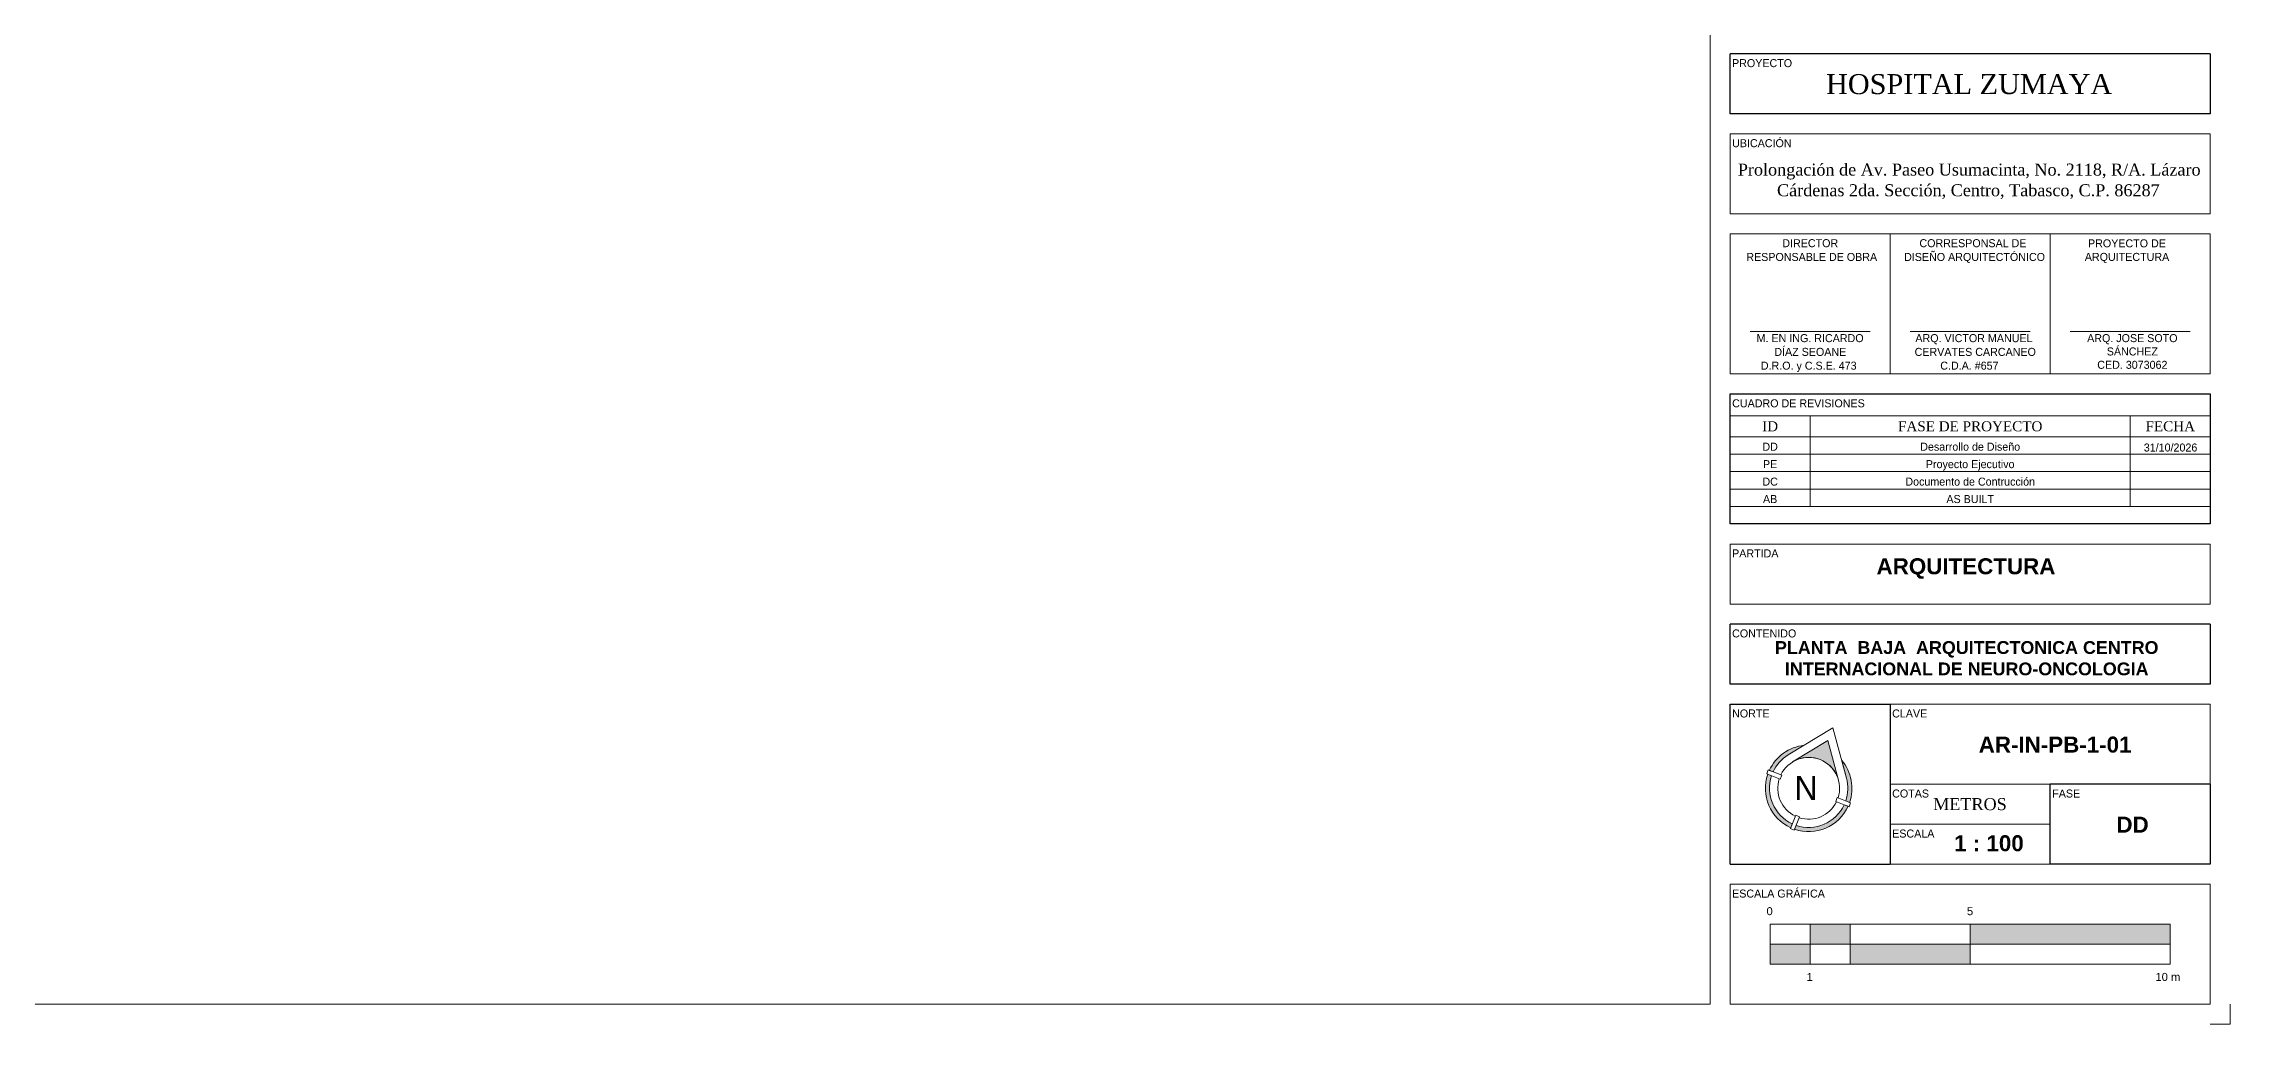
# Model space of a CAD drawing. Header units: metres. Extents: x -22.5 to 67.5, y 0 to 64.7.
# Drawn here: x 12.9 to 67.5, y 4.7 to 29.2 of the extents above; entities that cross this region are included whole.
import ezdxf

# ---------------------------------------------------------------- set-up
doc = ezdxf.new("R2010")
doc.units = ezdxf.units.M
for name, color, linetype, lineweight in [('XREF PIE 1.100$0$A-ANNO-NOTE', 7, 'Continuous', 9), ('XREF PIE 1.100$0$A-DETL-THIN', 7, 'Continuous', 9), ('XREF PIE 1.100$0$G-ANNO-SCHD', 7, 'Continuous', 9), ('XREF PIE 1.100$0$G-ANNO-TTLB', 7, 'Continuous', 9)]:
    doc.layers.add(name, color=color, linetype=linetype, lineweight=lineweight)
doc.layers.add('XREF PIE 1.100$0$TEXTO', color=7, linetype='Continuous')
doc.styles.add('XREF PIE 1.100$0$100 SERVICIOS 40', font='arialbd.ttf', dxfattribs={"height": 0.4})
doc.styles.add('XREF PIE 1.100$0$Arial_1', font='arial.ttf', dxfattribs={"height": 0.002})
doc.styles.add('XREF PIE 1.100$0$Elephant', font='ELEPHNT.TTF', dxfattribs={"height": 0.006})
doc.styles.add('XREF PIE 1.100$0$Franklin Gothic Book', font='FRABK.TTF', dxfattribs={"height": 0.002})
doc.styles.add('XREF PIE 1.100$0$Times New Roman', font='times.ttf', dxfattribs={"height": 0.003})
doc.styles.add('XREF PIE 1.100$0$Times New Roman_1', font='times.ttf', dxfattribs={"height": 0.005})
doc.styles.add('XREF PIE 1.100$0$Times New Roman_3', font='times.ttf', dxfattribs={"height": 0.0025})

# ---------------------------------------------------------------- blocks, each defined once
blk = doc.blocks.new('XREF PIE 1.100$0$LE_GA_ESCSALAS GRÁFICAS - ESC_ 1 a 100-1336524-PLANTA GENERAL')
at = {"layer": 'XREF PIE 1.100$0$A-ANNO-NOTE'}
for points in [[(-0.03999999999999997, -0.00499999999999974), (-0.05, -0.00499999999999974), (-0.05, 1.565081397814083e-16), (-0.03999999999999997, 1.565081397814083e-16)], [(-0.02999999999999998, 1.565081397814083e-16), (-0.03999999999999997, 1.565081397814083e-16), (-0.03999999999999997, 0.00499999999999963), (-0.02999999999999998, 0.00499999999999963)], [(0, 1.565081397814083e-16), (0, -0.004999999999999802), (-0.02999999999999998, -0.004999999999999802), (-0.02999999999999998, 1.565081397814083e-16)], [(0.05000000000000004, 1.565081397814083e-16), (8.459899447643693e-18, 1.565081397814083e-16), (8.459899447643693e-18, 0.00499999999999963), (0.05000000000000004, 0.00499999999999963)]]:
    blk.add_hatch(color=256, dxfattribs=at).paths.add_polyline_path(points)
for p, q in [((-0.05, -0.004999999999999706), (-0.05, 0.004999999999999631)), ((-0.05, 0.00499999999999963), (0.05000000000000004, 0.00499999999999963)), ((-0.03999999999999997, 1.565081397814083e-16), (-0.05, 1.565081397814083e-16)), ((-0.05, 1.565081397814083e-16), (-0.05, -0.00499999999999974)), ((-0.05, 1.871717571838201e-16), (0.05000000000000004, -1.359336396074008e-16)), ((-0.02999999999999998, 0.00499999999999963), (-0.03999999999999997, 0.00499999999999963)), ((-0.03999999999999997, 0.00499999999999963), (-0.03999999999999997, 1.565081397814083e-16)), ((-0.03999999999999997, 0.00499999999999963), (-0.03999999999999997, -0.00499999999999974)), ((-0.03999999999999997, -0.00499999999999974), (-0.03999999999999997, 1.565081397814083e-16)), ((-0.03999999999999997, 1.565081397814083e-16), (-0.02999999999999998, 1.565081397814083e-16)), ((-0.02999999999999998, 1.565081397814083e-16), (-0.02999999999999998, 0.00499999999999963)), ((-0.02999999999999998, 0.00499999999999963), (-0.02999999999999998, -0.004999999999999771)), ((0, 1.565081397814083e-16), (-0.02999999999999998, 1.565081397814083e-16)), ((-0.02999999999999998, 1.565081397814083e-16), (-0.02999999999999998, -0.004999999999999802)), ((0.05000000000000004, 0.00499999999999963), (8.459899447643693e-18, 0.00499999999999963)), ((8.459899447643693e-18, 0.00499999999999963), (8.459899447643693e-18, 1.565081397814083e-16)), ((6.630251852877616e-18, 0.00499999999999963), (6.630251852877616e-18, -0.004999999999999867)), ((0, -0.004999999999999802), (0, 1.565081397814083e-16)), ((8.459899447643693e-18, 1.565081397814083e-16), (0.05000000000000004, 1.565081397814083e-16)), ((0.05000000000000004, 1.565081397814083e-16), (0.05000000000000004, 0.00499999999999963)), ((0.05000000000000004, -0.00500000000000003), (0.05000000000000004, 0.00499999999999963)), ((-0.05, -0.00499999999999974), (-0.03999999999999997, -0.00499999999999974)), ((0.05000000000000004, -0.00500000000000003), (-0.04999999999999999, -0.004999999999999706)), ((-0.02999999999999998, -0.004999999999999802), (0, -0.004999999999999802))]:
    blk.add_line(p, q, dxfattribs=at)
at = {"layer": 'XREF PIE 1.100$0$A-ANNO-NOTE', "char_height": 0.002, "attachment_point": 1, "style": 'XREF PIE 1.100$0$Arial_1'}
for s, insert, width in [('0', (-0.05090077869846426, 0.009257206871612873), 0.00192405), ('5', (-0.0008196995142351707, 0.009257206871612873), 0.00192405), ('1', (-0.04088677869846424, -0.007176581871612904), 0.00192405), ('10 m', (0.04630531428667543, -0.007176581871612872), 0.007696200000000002)]:
    blk.add_mtext(s, dxfattribs=dict(at, insert=insert, width=width))
blk = doc.blocks.new('*U7')
at = {"layer": 'XREF PIE 1.100$0$G-ANNO-TTLB'}
h = blk.add_hatch(color=256, dxfattribs=at)
edge = h.paths.add_edge_path()
edge.add_line((0.01553678146702081, 0.01007034670902462), (0.01515430493919123, 0.009112872152930912))
edge.add_arc((0.01963885951964722, 0.01895135951964553), 0.01081235697940516, 160.9544771982439, 245.4956719246867, ccw=False)
edge.add_line((0.009418375222706, 0.02247964014709995), (0.01037584977879968, 0.02209716361927042))
edge.add_arc((0.01963885951964722, 0.01895135951964553), 0.009782608695652341, 161.2420358712812, 245.2081132516498)
edge = h.paths.add_edge_path()
edge.add_line((0.02851987233026815, 0.01484928146701923), (0.02947734688636183, 0.01446680493918971))
edge.add_arc((0.01963885951964722, 0.01895135951964552), 0.01081235697940511, 250.954477198244, 335.4956719246877, ccw=False)
edge.add_line((0.01611057889219292, 0.008730875222704298), (0.01649305542002244, 0.009688349778798004))
edge.add_arc((0.01963885951964722, 0.01895135951964553), 0.009782608695652244, 251.2420358712816, 335.2081132516504)
edge = h.paths.add_edge_path()
edge.add_arc((0.01963885951964722, 0.01895135951964554), 0.01081235697940511, -19.045522801755226, 40.30373750406761, ccw=False)
edge.add_line((0.02985934381658845, 0.01542307889219136), (0.02890186926049471, 0.01580555542002089))
edge.add_arc((0.01963885951964722, 0.01895135951964553), 0.009782608695652287, 341.2420358712824, 375.0949722073096)
edge.add_line((0.02908392406475158, 0.02149894438203265), (0.0278846455530154, 0.02594521940829085))
edge = h.paths.add_edge_path()
edge.add_arc((0.01963885951964717, 0.01895135951964554), 0.009782608695652287, 121.3551769156216, 155.2081132516492)
edge.add_line((0.0107578467090263, 0.02305343757227206), (0.009800372152932668, 0.0234359141001016))
edge.add_arc((0.01963885951964722, 0.01895135951964553), 0.01081235697940513, 96.14641161886362, 155.4956719246866, ccw=False)
edge.add_line((0.01848118602104803, 0.0297015621000964), (0.0145485599791263, 0.02730529772147733))
edge = h.paths.add_edge_path()
edge.add_line((0.02441382114747997, 0.03090478393216629), (0.02709548942367696, 0.02096261072679319))
edge.add_arc((0.01963885951964717, 0.01895135951964547), 0.007723112128146547, 15.09497220730959, 121.355176915622)
edge.add_line((0.0156202019876569, 0.02554657388951269), (0.02441382114747997, 0.03090478393216629))
at = {"layer": 'XREF PIE 1.100$0$A-ANNO-NOTE'}
for p, q in [((0.02568714424823526, 0.03409236377550498), (0.01454855997912635, 0.02730529772147719)), ((0.02568714424823526, 0.03409236377550497), (0.02908392406475141, 0.0214989443820327)), ((0.0145485599791263, 0.02730529772147733), (0.01848118602104803, 0.0297015621000964)), ((0.02441382114747997, 0.03090478393216629), (0.0156202019876569, 0.02554657388951269)), ((0.02441382114747986, 0.03090478393216615), (0.01562020198765707, 0.02554657388951265)), ((0.02709548942367696, 0.02096261072679319), (0.02441382114747997, 0.03090478393216629)), ((0.02441382114747981, 0.03090478393216615), (0.02709548942367679, 0.02096261072679329)), ((0.009164834732584337, 0.02258092042207825), (0.00954683166281095, 0.0235371943750799)), ((0.01250796847227814, 0.02124545915400601), (0.009164834732584337, 0.02258092042207827)), ((0.01037584977879968, 0.02209716361927042), (0.009418375222706, 0.02247964014709995)), ((0.009546831662810895, 0.0235371943750799), (0.01288996540250464, 0.02220173310700765)), ((0.009800372152932668, 0.0234359141001016), (0.0107578467090263, 0.02305343757227206)), ((0.0128899654025047, 0.02220173310700765), (0.01250796847227809, 0.02124545915400601)), ((0.0278846455530154, 0.02594521940829085), (0.02908392406475158, 0.02149894438203265)), ((0.0267697505670163, 0.01665725988528521), (0.02638775363678969, 0.01570098593228356)), ((0.03011288430671016, 0.01532179861721299), (0.02676975056701636, 0.01665725988528521)), ((0.01505939836949777, 0.008875287310265316), (0.01639485963757004, 0.01221842104995909)), ((0.01735113359057161, 0.01183642411973249), (0.01601567232249934, 0.00849329038003871)), ((0.01639485963757004, 0.01221842104995909), (0.01735113359057167, 0.01183642411973248)), ((0.02638775363678975, 0.01570098593228356), (0.02973088737648349, 0.01436552466421134)), ((0.02947734688636183, 0.01446680493918971), (0.02851987233026815, 0.01484928146701923)), ((0.02890186926049471, 0.01580555542002089), (0.02985934381658845, 0.01542307889219136)), ((0.02973088737648349, 0.01436552466421134), (0.03011288430671016, 0.01532179861721299)), ((0.01601567232249934, 0.00849329038003871), (0.01505939836949771, 0.008875287310265323)), ((0.01515430493919123, 0.009112872152930912), (0.01553678146702081, 0.01007034670902462)), ((0.01649305542002244, 0.009688349778798004), (0.01611057889219292, 0.008730875222704298))]:
    blk.add_line(p, q, dxfattribs=at)
for centre, radius, start, end in [((0.01963885951964722, 0.01895135951964553), 0.01081235697940513, 96.14641161886316, 155.4956719246862), ((0.01963885951964722, 0.01895135951964553), 0.01081235697940516, 160.9544771982436, 245.4956719246863), ((0.01963885951964722, 0.01895135951964553), 0.009782608695652341, 161.2420358712812, 245.2081132516498), ((0.01963885951964717, 0.01895135951964554), 0.009782608695652287, 121.3551769156216, 155.2081132516492), ((0.01963885951964722, 0.01895135951964561), 0.007723112128146348, 68.2250745614663, 154.4025208321916), ((0.01963885951964717, 0.01895135951964547), 0.007723112128146547, 15.09497220730959, 121.355176915622), ((0.01963885951964717, 0.01895135951964557), 0.007723112128146436, 342.04762829074, 68.2250745614661), ((0.01963885951964722, 0.01895135951964554), 0.01081235697940511, 340.9544771982445, 40.30373750406726), ((0.01963885951964722, 0.01895135951964561), 0.007723112128146453, 162.0476282907397, 244.4025208321907), ((0.01963885951964722, 0.01895135951964553), 0.009782608695652287, 341.2420358712824, 15.0949722073096), ((0.01963885951964722, 0.01895135951964552), 0.01081235697940511, 250.9544771982437, 335.4956719246874), ((0.01963885951964722, 0.01895135951964553), 0.009782608695652244, 251.2420358712816, 335.2081132516504), ((0.01963885951964717, 0.0189513595196457), 0.00772311212814642, 252.0476282907397, 334.4025208321904)]:
    blk.add_arc(centre, radius, start, end, dxfattribs=at)
at = {"layer": 'XREF PIE 1.100$0$G-ANNO-TTLB', "lineweight": 20}
for q in [(0.03696887352998601, 0.03999999999999995), (0.04000000000000153, 0.03703385441804129)]:
    blk.add_line((0.04000000000000153, 0.03999999999999995), q, dxfattribs=at)
blk = doc.blocks.new('XREF PIE 1.100$0$ZUM-TB-XX-PP_PIE DE PLANO - ZUM_TB_PP_XX__PIE DE PLANO 90x60cm-1443826-PLANTA BAJA GENERAL')
at = {"layer": 'XREF PIE 1.100$0$G-ANNO-TTLB', "lineweight": 20}
for q in [(0.3017999999999994, 0.5950000000000057), (-0.4631999999999999, 0.005000000000007099)]:
    blk.add_line((0.3017999999999985, 0.00500000000000589), q, dxfattribs=at)
at = {"layer": 'XREF PIE 1.100$0$G-ANNO-TTLB', "lineweight": 30}
for p, q in [((0.4267857411890029, 0.242500000000006), (0.3067857411890013, 0.2425000000000063)), ((0.3067857411890013, 0.2275000000000063), (0.3067857411890013, 0.2425000000000063)), ((0.4267857411890029, 0.242500000000006), (0.4267857411890029, 0.2275000000000061)), ((0.4267857411890029, 0.2275000000000061), (0.3067857411890013, 0.2275000000000063)), ((0.3068142588109962, 0.1250000000000056), (0.3068142588109962, 0.1575000000000057)), ((0.3068142588109962, 0.1575000000000057), (0.4268000000000002, 0.1575000000000057)), ((0.4268000000000002, 0.1575000000000057), (0.4268000000000002, 0.1250000000000057)), ((0.4268000000000002, 0.1250000000000057), (0.3068142588109963, 0.1250000000000057)), ((0.4268000000000002, 0.1000000000000057), (0.3067999999999986, 0.1000000000000059)), ((0.3067999999999986, 0.08500000000000589), (0.3067999999999986, 0.1000000000000059)), ((0.4268000000000002, 0.1000000000000057), (0.4268000000000002, 0.08500000000000568)), ((0.4268000000000002, 0.08500000000000568), (0.3067999999999986, 0.08500000000000589)), ((0.3067999999999985, 0.04000000000000588), (0.3067999999999986, 0.08000000000000589)), ((0.3067999999999986, 0.08000000000000589), (0.3468000000000001, 0.08000000000000576)), ((0.3468000000000001, 0.08000000000000582), (0.3468, 0.04000000000000582)), ((0.4268000000000001, 0.06000000000000569), (0.3868, 0.06000000000000582)), ((0.3868, 0.04000000000000575), (0.3868, 0.06000000000000582)), ((0.4268000000000001, 0.06000000000000569), (0.4268000000000001, 0.0400000000000057)), ((0.3067999999999985, 0.04000000000000588), (0.3468, 0.04000000000000575)), ((0.4268000000000001, 0.0400000000000057), (0.3868, 0.04000000000000582))]:
    blk.add_line(p, q, dxfattribs=at)
at = {"layer": 'XREF PIE 1.100$0$G-ANNO-TTLB', "lineweight": 13}
for p, q in [((0.3067999999999989, 0.222500000000006), (0.4268000000000003, 0.222500000000006)), ((0.3067999999999988, 0.202500000000006), (0.3067999999999989, 0.222500000000006)), ((0.4268000000000003, 0.202500000000006), (0.4268000000000003, 0.222500000000006)), ((0.3067999999999988, 0.202500000000006), (0.4268000000000003, 0.202500000000006)), ((0.3067857411890013, 0.1975000000000062), (0.3067857411890013, 0.1625000000000061)), ((0.4268000000000003, 0.197500000000006), (0.3067857411890013, 0.1975000000000062)), ((0.3468000000000003, 0.162500000000006), (0.3468000000000003, 0.1975000000000061)), ((0.3868000000000003, 0.162500000000006), (0.3868000000000003, 0.1975000000000061)), ((0.4268000000000002, 0.1625000000000059), (0.4268000000000003, 0.197500000000006)), ((0.4268000000000002, 0.1625000000000059), (0.3067857411890013, 0.1625000000000061)), ((0.4268000000000002, 0.1200000000000057), (0.3067999999999986, 0.1200000000000059)), ((0.3067999999999986, 0.1050000000000059), (0.3067999999999986, 0.1200000000000059)), ((0.4268000000000002, 0.1200000000000057), (0.4268000000000002, 0.1050000000000057)), ((0.4268000000000002, 0.1050000000000057), (0.3067999999999986, 0.1050000000000059)), ((0.4268000000000002, 0.08000000000000569), (0.3468000000000001, 0.08000000000000582)), ((0.4268000000000001, 0.06000000000000569), (0.4268000000000002, 0.08000000000000569)), ((0.3868, 0.06000000000000582), (0.3468000000000001, 0.06000000000000595)), ((0.3868, 0.05000000000000579), (0.3468, 0.05000000000000591)), ((0.3868, 0.04000000000000575), (0.3468, 0.04000000000000582)), ((0.3067999999999985, 0.005000000000005883), (0.3067999999999985, 0.03500000000000589)), ((0.4268, 0.03500000000000569), (0.3067999999999985, 0.03500000000000589)), ((0.4268, 0.005000000000005693), (0.4268, 0.03500000000000569)), ((0.4268, 0.005000000000005693), (0.3067999999999985, 0.005000000000005883))]:
    blk.add_line(p, q, dxfattribs=at)
at = {"layer": 'XREF PIE 1.100$0$G-ANNO-TTLB'}
for p, q in [((0.3118000000000011, 0.1731250000000061), (0.3418000000000012, 0.173125000000006)), ((0.3817999999999995, 0.1731250000000059), (0.3517999999999995, 0.1731250000000059)), ((0.3918000000000011, 0.1731250000000059), (0.4218000000000011, 0.1731250000000058)), ((0.4317999999999974, 0.005000000000001368), (0.4317999999999973, 5.685052428816562e-15)), ((0.4318, -7.63863883365946e-17), (0.4267999999999977, -2.831383943284675e-17))]:
    blk.add_line(p, q, dxfattribs=at)
at = {"layer": 'XREF PIE 1.100$0$G-ANNO-TTLB', "attachment_point": 1}
for s, insert, char_height, width, style in [('PROYECTO', (0.3072857651494119, 0.2411557608209311), 0.002, 0.01643459375, 'XREF PIE 1.100$0$Franklin Gothic Book'), ('UBICACIÓN', (0.3073000239604095, 0.2211557608209308), 0.002, 0.0168354375, 'XREF PIE 1.100$0$Franklin Gothic Book'), ('Prolongación de Av. Paseo Usumacinta, No. 2118, R/A. Lázaro ', (0.3087339663368805, 0.2150543814292333), 0.003, 0.1412573375, 'XREF PIE 1.100$0$Times New Roman'), ('Cárdenas 2da. Sección, Centro, Tabasco, C.P. 86287 ', (0.3185235496702139, 0.2098950064292333), 0.003, 0.1181687375, 'XREF PIE 1.100$0$Times New Roman'), ('RESPONSABLE DE OBRA ', (0.3108519621571499, 0.1927236725206029), 0.002, 0.03848099999999999, 'XREF PIE 1.100$0$Franklin Gothic Book'), ('DIRECTOR ', (0.3198477954904833, 0.1961632558539362), 0.002, 0.0166751, 'XREF PIE 1.100$0$Franklin Gothic Book'), ('DISEÑO ARQUITECTÓNICO', (0.350283821193046, 0.1927236725206029), 0.002, 0.03976370000000001, 'XREF PIE 1.100$0$Franklin Gothic Book'), ('CORRESPONSAL DE ', (0.3541202795263794, 0.1961632558539362), 0.002, 0.03142615, 'XREF PIE 1.100$0$Franklin Gothic Book'), ('M. EN ING. RICARDO ', (0.3134224066570647, 0.1724424405084308), 0.002, 0.03150631875, 'XREF PIE 1.100$0$Franklin Gothic Book'), ('DÍAZ SEOANE', (0.3178541774903981, 0.1690028571750975), 0.002, 0.02052320000000001, 'XREF PIE 1.100$0$Franklin Gothic Book'), ('ARQ. VICTOR MANUEL ', (0.3531062266043453, 0.1724424405084307), 0.002, 0.03375104375, 'XREF PIE 1.100$0$Franklin Gothic Book'), ('D.R.O. y C.S.E. 473', (0.3144807399903981, 0.1655632738417641), 0.002, 0.0287004125, 'XREF PIE 1.100$0$Franklin Gothic Book'), ('CERVATES CARCANEO', (0.3529077891043453, 0.1690028571750974), 0.002, 0.03383121250000001, 'XREF PIE 1.100$0$Franklin Gothic Book'), ('C.D.A. #657', (0.3593239349376786, 0.165563273841764), 0.002, 0.01819830625, 'XREF PIE 1.100$0$Franklin Gothic Book'), ('CUADRO DE REVISIONES', (0.3073142827714067, 0.1561557608209305), 0.002, 0.03783965, 'XREF PIE 1.100$0$Franklin Gothic Book'), ('PARTIDA', (0.3073000239604092, 0.1186557608209307), 0.002, 0.01306750625, 'XREF PIE 1.100$0$Franklin Gothic Book'), ('CONTENIDO', (0.3073000239604092, 0.09865576082093072), 0.002, 0.01835864375, 'XREF PIE 1.100$0$Franklin Gothic Book'), ('NORTE', (0.3073000239604092, 0.07865576082093073), 0.002, 0.01066244375, 'XREF PIE 1.100$0$Franklin Gothic Book'), ('CLAVE', (0.3473000239604107, 0.07865576082093075), 0.002, 0.009700418749999998, 'XREF PIE 1.100$0$Franklin Gothic Book'), ('N', (0.3228923334843001, 0.06203282719784678), 0.006, 0.00905906875, 'XREF PIE 1.100$0$Elephant'), ('COTAS', (0.3473000239604107, 0.05865576082093079), 0.002, 0.0101012625, 'XREF PIE 1.100$0$Franklin Gothic Book'), ('METROS', (0.3575527075023855, 0.05650874173956524), 0.003, 0.02236708125, 'XREF PIE 1.100$0$Times New Roman'), ('FASE', (0.3873000239604107, 0.05865576082093066), 0.002, 0.0078565375, 'XREF PIE 1.100$0$Franklin Gothic Book'), ('ESCALA', (0.3473000239604107, 0.04865576082093076), 0.002, 0.01178480625, 'XREF PIE 1.100$0$Franklin Gothic Book'), ('ESCALA GRÁFICA', (0.3073000239604092, 0.03365576082093069), 0.002, 0.02589450625, 'XREF PIE 1.100$0$Franklin Gothic Book')]:
    blk.add_mtext(s, dxfattribs=dict(at, insert=insert, char_height=char_height, width=width, style=style))
at = {"layer": 'XREF PIE 1.100$0$G-ANNO-TTLB', "insert": (0.3307699150620256, 0.2374126490043427), "char_height": 0.005, "width": 0.08722360000000001, "attachment_point": 1, "style": 'XREF PIE 1.100$0$Times New Roman_1', "bg_fill": 3, "box_fill_scale": 1.25, "bg_fill_color": 256, "bg_fill_true_color": 13158600, "bg_fill_transparency": 0}
blk.add_mtext('HOSPITAL ZUMAYA', dxfattribs=at)

msp = doc.modelspace()

# ---------------------------------------------------------------- block references
at = {"xscale": 99.99999999999999, "yscale": 99.99999999999999, "zscale": 99.99999999999999}
msp.add_blockref('*U7', (55.03243673540604, 8.652748601700441), dxfattribs=at)
at = {"layer": 'XREF PIE 1.100$0$A-ANNO-NOTE', "xscale": 99.99999999999999, "yscale": 99.99999999999999, "zscale": 99.99999999999999}
msp.add_blockref('XREF PIE 1.100$0$LE_GA_ESCSALAS GRÁFICAS - ESC_ 1 a 100-1336524-PLANTA GENERAL', (61.03243673540771, 6.652748601700381), dxfattribs=at)

# ---------------------------------------------------------------- texts
at = {"layer": 'XREF PIE 1.100$0$TEXTO', "attachment_point": 5, "style": 'XREF PIE 1.100$0$100 SERVICIOS 40'}
for s, insert, char_height, width in [('\\pxqc;ARQUITECTURA', (60.9270034242646, 16.03918484510496), 0.4, 11.26477156328986), ('\\pxqc;PLANTA  BAJA  ARQUITECTONICA CENTRO INTERNACIONAL DE NEURO-ONCOLOGIA', (60.94590816772519, 13.79703634054459), 0.3200000000000001, 10.36875837065031), ('\\pxqc;AR-IN-PB-1-01', (63.15431631156824, 11.63763383685031), 0.4, 7.128875671342826), ('\\pxqc;DD', (65.09064234825607, 9.64040420809979), 0.4, 1.400557852851989), ('\\pxqc; 1 : 100', (61.42318635431516, 9.172899182984434), 0.4, 1.977066986355169)]:
    msp.add_mtext(s, dxfattribs=dict(at, insert=insert, char_height=char_height, width=width))

# ---------------------------------------------------------------- next in the draw order: block references
at = {"layer": 'XREF PIE 1.100$0$G-ANNO-TTLB', "xscale": 100.0000000000004, "yscale": 100.0000000000004, "zscale": 100.0000000000004}
msp.add_blockref('XREF PIE 1.100$0$ZUM-TB-XX-PP_PIE DE PLANO - ZUM_TB_PP_XX__PIE DE PLANO 90x60cm-1443826-PLANTA BAJA GENERAL', (24.35243673540815, 4.652748601700069), dxfattribs=at)

# ---------------------------------------------------------------- next in the draw order: linework, layer by layer
at = {"layer": 'XREF PIE 1.100$0$A-DETL-THIN'}
for p, q in [((57.0310151046034, 19.85419429462435), (55.03386261650792, 19.85419429462435)), ((55.03386261650792, 19.85419429462435), (55.03386261650792, 19.33295084945287)), ((65.03459407492889, 19.85419429462435), (57.03101510460341, 19.85419429462435)), ((57.0310151046034, 19.85419429462435), (57.0310151046034, 19.33295084945287)), ((67.03021765372907, 19.85419429462435), (65.03459407492889, 19.85419429462435)), ((65.03459407492889, 19.85419429462435), (65.03459407492889, 19.33295084945287)), ((67.03021765372907, 19.85419429462435), (67.03021765372907, 19.33295084945287)), ((57.0310151046034, 19.33295084945287), (55.03386261650792, 19.33295084945287)), ((55.03386261650792, 19.33295084945287), (55.03386261650792, 18.89691039990243)), ((65.03459407492889, 19.33295084945287), (57.03101510460341, 19.33295084945287)), ((57.0310151046034, 19.33295084945287), (57.0310151046034, 18.89691039990243)), ((67.03021765372907, 19.33295084945287), (65.03459407492889, 19.33295084945287)), ((65.03459407492889, 19.33295084945287), (65.03459407492889, 18.89691039990243)), ((67.03021765372907, 19.33295084945287), (67.03021765372907, 18.89691039990243)), ((57.0310151046034, 18.89691039990243), (55.03386261650792, 18.89691039990243)), ((55.03386261650792, 18.89691039990243), (55.03386261650792, 18.460869950352)), ((65.03459407492889, 18.89691039990243), (57.03101510460341, 18.89691039990243)), ((57.0310151046034, 18.89691039990243), (57.0310151046034, 18.460869950352)), ((67.03021765372907, 18.89691039990243), (65.03459407492889, 18.89691039990243)), ((65.03459407492889, 18.89691039990243), (65.03459407492889, 18.460869950352)), ((67.03021765372907, 18.89691039990243), (67.03021765372907, 18.460869950352)), ((57.0310151046034, 18.460869950352), (55.03386261650792, 18.460869950352)), ((55.03386261650792, 18.460869950352), (55.03386261650792, 18.02482950080156)), ((65.03459407492889, 18.460869950352), (57.03101510460341, 18.460869950352)), ((57.0310151046034, 18.460869950352), (57.0310151046034, 18.02482950080156)), ((67.03021765372907, 18.460869950352), (65.03459407492889, 18.460869950352)), ((65.03459407492889, 18.460869950352), (65.03459407492889, 18.02482950080156)), ((67.03021765372907, 18.460869950352), (67.03021765372907, 18.02482950080156)), ((57.0310151046034, 18.02482950080156), (55.03386261650792, 18.02482950080156)), ((55.03386261650792, 18.02482950080156), (55.03386261650792, 17.58878905125113)), ((57.0310151046034, 17.58878905125112), (55.03386261650792, 17.58878905125112)), ((65.03459407492889, 18.02482950080156), (57.03101510460341, 18.02482950080156)), ((57.0310151046034, 18.02482950080156), (57.0310151046034, 17.58878905125113)), ((65.03459407492889, 17.58878905125112), (57.03101510460341, 17.58878905125112)), ((67.03021765372907, 18.02482950080156), (65.03459407492889, 18.02482950080156)), ((65.03459407492889, 18.02482950080156), (65.03459407492889, 17.58878905125113)), ((67.03021765372907, 17.58878905125112), (65.03459407492889, 17.58878905125112)), ((67.03021765372907, 18.02482950080156), (67.03021765372907, 17.58878905125113))]:
    msp.add_line(p, q, dxfattribs=at)

# ---------------------------------------------------------------- next in the draw order: texts
at = {"layer": 'XREF PIE 1.100$0$G-ANNO-SCHD', "attachment_point": 2}
for s, insert, char_height, width, line_spacing_factor, style in [('ID', (56.03243886055566, 19.71913930367349), 0.250000000000001, 0.4742380216383327, 1.029792565780314, 'XREF PIE 1.100$0$Times New Roman_3'), ('FASE DE PROYECTO', (61.03280458976614, 19.71913930367349), 0.250000000000001, 4.28698608964453, 1.029792565780314, 'XREF PIE 1.100$0$Times New Roman_3'), ('FECHA', (66.032405864329, 19.71913930367349), 0.250000000000001, 1.469823802163839, 1.029792565780314, 'XREF PIE 1.100$0$Times New Roman_3'), ('DD', (56.03243886055566, 19.1838862255919), 0.2000000000000008, 0.4662875942426337, 1.12812134865131, 'XREF PIE 1.100$0$Franklin Gothic Book'), ('Desarrollo de Diseño', (61.03280458976614, 19.1838862255919), 0.2000000000000008, 3.153708567512007, 1.12812134865131, 'XREF PIE 1.100$0$Franklin Gothic Book'), ('31/10/2026', (66.03987001735521, 19.1635770665691), 0.2000000000000008, 2.010551884852647, 1.12812134865131, 'XREF PIE 1.100$0$Franklin Gothic Book'), ('PE', (56.03243886055566, 18.74784577604146), 0.2000000000000008, 0.3960937628512696, 1.12812134865131, 'XREF PIE 1.100$0$Franklin Gothic Book'), ('Proyecto Ejecutivo', (61.03280458976614, 18.74784577604146), 0.2000000000000008, 2.755107882111046, 1.12812134865131, 'XREF PIE 1.100$0$Franklin Gothic Book'), ('DC', (56.03243886055566, 18.31180532649102), 0.2000000000000008, 0.441218368745718, 1.12812134865131, 'XREF PIE 1.100$0$Franklin Gothic Book'), ('Documento de Contrucción', (61.03280458976614, 18.31180532649102), 0.2000000000000008, 4.116366826593574, 1.12812134865131, 'XREF PIE 1.100$0$Franklin Gothic Book'), ('AB', (56.03243886055566, 17.87576487694059), 0.2000000000000008, 0.4086283755997275, 1.12812134865131, 'XREF PIE 1.100$0$Franklin Gothic Book'), ('AS BUILT', (61.03280458976614, 17.87576487694059), 0.2000000000000008, 1.358752021932836, 1.12812134865131, 'XREF PIE 1.100$0$Franklin Gothic Book')]:
    msp.add_mtext(s, dxfattribs=dict(at, insert=insert, char_height=char_height, width=width, line_spacing_factor=line_spacing_factor, style=style))
at = {"layer": 'XREF PIE 1.100$0$G-ANNO-TTLB', "char_height": 0.2000000000000008, "width": 2.529050083016136, "attachment_point": 2, "style": 'XREF PIE 1.100$0$Franklin Gothic Book'}
for s, insert in [('\\pxqc;PROYECTO DE', (64.95047115894096, 24.26534066053342)), ('\\pxqc;ARQUITECTURA', (64.95199251310763, 23.92627011612504)), ('ARQ. JOSE SOTO SÁNCHEZ\\PCED. 3073062 ', (65.08532252013951, 21.89699265254321))]:
    msp.add_mtext(s, dxfattribs=dict(at, insert=insert))

doc.saveas('drawing.dxf')
